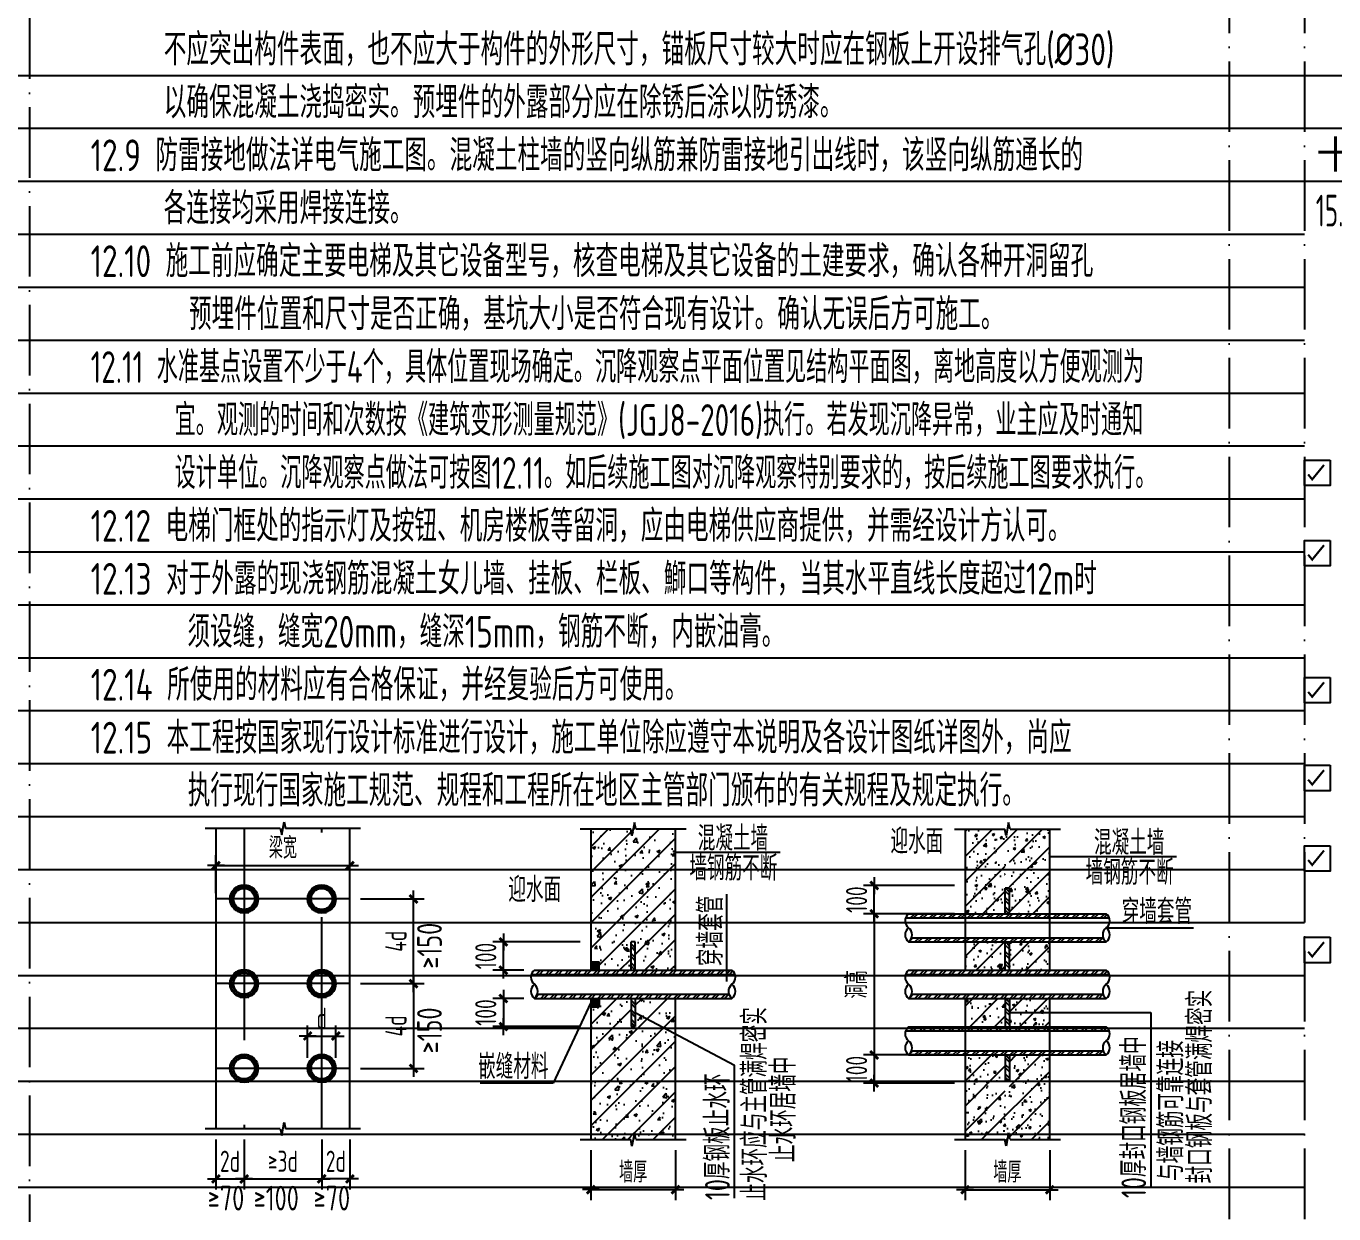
# Model space of a CAD drawing. Extents: x -1307975 to -76406, y -96289 to 379359.
# Drawn here: x -1133620 to -1115089, y 332081 to 348906 of the extents above; entities that cross this region are included whole.
import ezdxf

# ---------------------------------------------------------------- set-up
doc = ezdxf.new("R2010")
doc.units = 0
doc.header["$LTSCALE"] = 1000
for name, pattern in [('D1', [14, 10, -2, 0, -2]), ('D3轴线点划线', [18.5, 12, -3, 0.5, -3]), ('H3普通虚线', [4.2, 3, -1.2])]:
    doc.linetypes.add(name, pattern=pattern)
doc.layers.get('0').update_dxf_attribs({"linetype": 'CONTINUOUS'})
doc.layers.get('DEFPOINTS').update_dxf_attribs({"linetype": 'CONTINUOUS'})
for name, color, linetype in [('CAPTION', 2, 'CONTINUOUS'), ('S-DETL-AXIS', 8, 'D3轴线点划线'), ('S-DETL-DIM', 151, 'CONTINUOUS'), ('S-DETL-HATCH', 253, 'CONTINUOUS'), ('S-DETL-LINE1', 2, 'CONTINUOUS'), ('S-DETL-TEXT', 7, 'CONTINUOUS'), ('SM', 7, 'CONTINUOUS'), ('STEEL', 7, 'CONTINUOUS')]:
    doc.layers.add(name, color=color, linetype=linetype)
doc.layers.add('S-1-TEXT', color=7, linetype='CONTINUOUS', lineweight=18)
doc.styles.add('TS', font='tssdeng.shx', dxfattribs={"width": 0.7, "bigfont": 'tssdchn.shx'})
doc.styles.add('TSSD_REIN', font='tssdeng.shx', dxfattribs={"width": 0.7, "height": 300, "bigfont": 'tssdchn.shx'})
doc.styles.add('黑体', font='simhei.ttf')
doc.dimstyles.new('DIM25', dxfattribs={"dimtxt": 300, "dimasz": 0.8, "dimexe": 150, "dimexo": 150, "dimgap": 100, "dimtad": 1, "dimdec": 0, "dimlfac": 0.25, "dimrnd": 1, "dimzin": 0, "dimdsep": 46, "dimtxsty": 'TS', "dimblk": '_DIMX', "dimcen": 0, "dimclrd": 256, "dimclre": 256, "dimclrt": 43, "dimadec": 1, "dimazin": 0, "dimtfac": 1, "dimtdec": 0, "dimtix": 1, "dimtmove": 2, "dimatfit": 3, "dimldrblk": 'ARCHTICK', "dimfxl": 1, "dimtolj": 1, "dimtzin": 1, "dimarcsym": 0})
pattern_1 = [(45, (-2734239.94, 321037.29), (-67.351921, 67.351921), []), (45, (-2734195.04, 321037.29), (-67.351921, 67.351921), [])]
pattern_2 = [(50, (-1354800.66, 706525.4), (358.6301, -31.37607), [37.5, -412.5]), (355, (-1354800.66, 706525.4), (-69.37567, 376.09607), [30, -330]), (100.4514, (-1354770.78, 706522.78), (289.2547, 344.71977), [31.8701, -350.57106]), (46.1842, (-1354800.66, 706625.4), (533.62052, -82.7595), [56.25, -618.75]), (96.6356, (-1354756.2, 706618.5), (467.33135, 487.05894), [47.80514, -525.8565]), (351.1842, (-1354800.66, 706625.4), (467.331, 487.0593), [45, -495]), (21, (-1354750.66, 706600.4), (298.45353, -201.30945), [37.5, -412.5]), (326, (-1354750.66, 706600.4), (121.65767, 362.57502), [30, -330]), (71.4514, (-1354725.8, 706583.62), (420.11131, 161.26525), [31.8701, -350.57106]), (37.5, (-1354800.66, 706525.4), (6.079928, 166.446927), [0, -326, 0, -335, 0, -331.25]), (7.5, (-1354800.66, 706525.4), (131.53477, 197.205856), [0, -191, 0, -318.5, 0, -126.25]), (327.5, (-1354912.16, 706525.4), (266.91122, -11.277436), [0, -125, 0, -390, 0, -517.5]), (317.5, (-1354962.16, 706525.4), (291.59308, 50.05249), [0, -162.5, 0, -259, 0, -367.5]), (45, (-1354800.66, 706525.4), (-176.7767, 176.7767), [])]
pattern_3 = [(45, (-2728936.28, 321036.72), (-67.351921, 67.351921), []), (45, (-2728891.38, 321036.72), (-67.351921, 67.351921), [])]
pattern_4 = [(45, (-2728936.28, 321836.72), (-67.351921, 67.351921), []), (45, (-2728891.38, 321836.72), (-67.351921, 67.351921), [])]
pattern_5 = [(45, (-2728936.28, 320236.72), (-67.351921, 67.351921), []), (45, (-2728891.38, 320236.72), (-67.351921, 67.351921), [])]

# ---------------------------------------------------------------- blocks, each defined once
blk = doc.blocks.new('_DIMX')
blk.add_line((-150, 0), (150, 0))
at = {"const_width": 50}
blk.add_lwpolyline([(-70, -70), (70, 70)], dxfattribs=at)
blk = doc.blocks.new('*D1182')
at = {"layer": 'DEFPOINTS', "color": 0, "transparency": 16777216}
for p in [(-1129031, 335342), (-1129031, 334142), (-1128130, 334142)]:
    blk.add_point(p, dxfattribs=at)
at = {"layer": 'S-DETL-DIM', "lineweight": -2, "transparency": 16777216}
for p, q in [((-1128881, 335342), (-1127980, 335342)), ((-1128130, 335341), (-1128130, 334143)), ((-1128881, 334142), (-1127980, 334142))]:
    blk.add_line(p, q, dxfattribs=at)
at = {"layer": 'S-DETL-DIM', "lineweight": -2, "transparency": 16777216, "xscale": 0.8, "yscale": 0.8, "zscale": 0.8}
for p, rotation in [((-1128130, 335342), 90), ((-1128130, 334142), 270)]:
    blk.add_blockref('_DIMX', p, dxfattribs=dict(at, rotation=rotation))
at = {"layer": 'S-DETL-DIM', "color": 43, "transparency": 16777216, "insert": (-1128380, 334742), "char_height": 300, "attachment_point": 5, "rotation": 90, "style": 'TS'}
blk.add_mtext('\\A1;4d', dxfattribs=at)
blk = doc.blocks.new('_ArchTick')
at = {"color": 0, "linetype": 'ByBlock', "const_width": 0.15}
blk.add_lwpolyline([(-0.5, -0.5), (0.5, 0.5)], dxfattribs=at)
blk = doc.blocks.new('*D1183')
at = {"layer": 'DEFPOINTS', "color": 0, "transparency": 16777216}
for p in [(-1129031, 336542), (-1128130, 336542), (-1129031, 335342)]:
    blk.add_point(p, dxfattribs=at)
at = {"layer": 'S-DETL-DIM', "lineweight": -2, "transparency": 16777216}
for p, q in [((-1128881, 336542), (-1127980, 336542)), ((-1128130, 335343), (-1128130, 336541)), ((-1128881, 335342), (-1127980, 335342))]:
    blk.add_line(p, q, dxfattribs=at)
at = {"layer": 'S-DETL-DIM', "lineweight": -2, "transparency": 16777216, "xscale": 0.8, "yscale": 0.8, "zscale": 0.8}
for p, rotation in [((-1128130, 336542), 90), ((-1128130, 335342), 270)]:
    blk.add_blockref('_DIMX', p, dxfattribs=dict(at, rotation=rotation))
at = {"layer": 'S-DETL-DIM', "color": 43, "transparency": 16777216, "insert": (-1128380, 335942), "char_height": 300, "attachment_point": 5, "rotation": 90, "style": 'TS'}
blk.add_mtext('\\A1;4d', dxfattribs=at)
blk = doc.blocks.new('*D1184')
at = {"layer": 'DEFPOINTS', "color": 0, "transparency": 16777216}
for p in [(-1130931, 333286), (-1130531, 333286), (-1130531, 332576)]:
    blk.add_point(p, dxfattribs=at)
at = {"layer": 'S-DETL-DIM', "lineweight": -2, "transparency": 16777216}
for p, q in [((-1130931, 333136), (-1130931, 332426)), ((-1130531, 333136), (-1130531, 332426)), ((-1130932, 332576), (-1130933, 332576)), ((-1130931, 332576), (-1130531, 332576)), ((-1130531, 332576), (-1130530, 332576))]:
    blk.add_line(p, q, dxfattribs=at)
at = {"layer": 'S-DETL-DIM', "lineweight": -2, "transparency": 16777216, "xscale": 0.8, "yscale": 0.8, "zscale": 0.8}
blk.add_blockref('_DIMX', (-1130931, 332576), dxfattribs=at)
at = {"layer": 'S-DETL-DIM', "lineweight": -2, "transparency": 16777216, "xscale": 0.8, "yscale": 0.8, "zscale": 0.8, "rotation": 180}
blk.add_blockref('_DIMX', (-1130531, 332576), dxfattribs=at)
at = {"layer": 'S-DETL-DIM', "color": 43, "transparency": 16777216, "insert": (-1130731, 332826), "char_height": 300, "attachment_point": 5, "style": 'TS'}
blk.add_mtext('\\A1;2d', dxfattribs=at)
blk = doc.blocks.new('*D1185')
at = {"layer": 'DEFPOINTS', "color": 0, "transparency": 16777216}
for p in [(-1130531, 333286), (-1129431, 333286), (-1129431, 332576)]:
    blk.add_point(p, dxfattribs=at)
at = {"layer": 'S-DETL-DIM', "lineweight": -2, "transparency": 16777216}
for p, q in [((-1130531, 333136), (-1130531, 332426)), ((-1129431, 333136), (-1129431, 332426)), ((-1130531, 332576), (-1129432, 332576))]:
    blk.add_line(p, q, dxfattribs=at)
at = {"layer": 'S-DETL-DIM', "lineweight": -2, "transparency": 16777216, "xscale": 0.8, "yscale": 0.8, "zscale": 0.8, "rotation": 180}
blk.add_blockref('_DIMX', (-1130531, 332576), dxfattribs=at)
at = {"layer": 'S-DETL-DIM', "lineweight": -2, "transparency": 16777216, "xscale": 0.8, "yscale": 0.8, "zscale": 0.8}
blk.add_blockref('_DIMX', (-1129431, 332576), dxfattribs=at)
at = {"layer": 'S-DETL-DIM', "color": 43, "transparency": 16777216, "insert": (-1129981, 332826), "char_height": 300, "attachment_point": 5, "style": 'TS'}
blk.add_mtext('\\A1;≥3d', dxfattribs=at)
blk = doc.blocks.new('*D1186')
at = {"layer": 'DEFPOINTS', "color": 0, "transparency": 16777216}
for p in [(-1129431, 333286), (-1129031, 333286), (-1129431, 332576)]:
    blk.add_point(p, dxfattribs=at)
at = {"layer": 'S-DETL-DIM', "lineweight": -2, "transparency": 16777216}
for p, q in [((-1129431, 333136), (-1129431, 332426)), ((-1129031, 333136), (-1129031, 332426)), ((-1129432, 332576), (-1129433, 332576)), ((-1129031, 332576), (-1129431, 332576)), ((-1129031, 332576), (-1129030, 332576))]:
    blk.add_line(p, q, dxfattribs=at)
at = {"layer": 'S-DETL-DIM', "lineweight": -2, "transparency": 16777216, "xscale": 0.8, "yscale": 0.8, "zscale": 0.8}
blk.add_blockref('_DIMX', (-1129431, 332576), dxfattribs=at)
at = {"layer": 'S-DETL-DIM', "lineweight": -2, "transparency": 16777216, "xscale": 0.8, "yscale": 0.8, "zscale": 0.8, "rotation": 180}
blk.add_blockref('_DIMX', (-1129031, 332576), dxfattribs=at)
at = {"layer": 'S-DETL-DIM', "color": 43, "transparency": 16777216, "insert": (-1129231, 332826), "char_height": 300, "attachment_point": 5, "style": 'TS'}
blk.add_mtext('\\A1;2d', dxfattribs=at)
blk = doc.blocks.new('*D1187')
at = {"layer": 'DEFPOINTS', "color": 0, "transparency": 16777216}
for p in [(-1129031, 337014), (-1130931, 336473), (-1129031, 336473)]:
    blk.add_point(p, dxfattribs=at)
at = {"layer": 'S-DETL-DIM', "lineweight": -2, "transparency": 16777216}
for p, q in [((-1130931, 336623), (-1130931, 337164)), ((-1129031, 336623), (-1129031, 337164)), ((-1130931, 337014), (-1129032, 337014))]:
    blk.add_line(p, q, dxfattribs=at)
at = {"layer": 'S-DETL-DIM', "lineweight": -2, "transparency": 16777216, "xscale": 0.8, "yscale": 0.8, "zscale": 0.8, "rotation": 180}
blk.add_blockref('_DIMX', (-1130931, 337014), dxfattribs=at)
at = {"layer": 'S-DETL-DIM', "lineweight": -2, "transparency": 16777216, "xscale": 0.8, "yscale": 0.8, "zscale": 0.8}
blk.add_blockref('_DIMX', (-1129031, 337014), dxfattribs=at)
at = {"layer": 'S-DETL-DIM', "color": 43, "transparency": 16777216, "insert": (-1129981, 337264), "char_height": 300, "attachment_point": 5, "style": 'TS'}
blk.add_mtext('\\A1;梁宽', dxfattribs=at)
blk = doc.blocks.new('*D1188')
at = {"layer": 'DEFPOINTS', "color": 0, "transparency": 16777216}
for p in [(-1129231, 334600), (-1129631, 334142), (-1129231, 334142)]:
    blk.add_point(p, dxfattribs=at)
at = {"layer": 'S-DETL-DIM', "lineweight": -2, "transparency": 16777216}
for p, q in [((-1129631, 334292), (-1129631, 334750)), ((-1129231, 334292), (-1129231, 334750)), ((-1129631, 334600), (-1129232, 334600))]:
    blk.add_line(p, q, dxfattribs=at)
at = {"layer": 'S-DETL-DIM', "lineweight": -2, "transparency": 16777216, "xscale": 0.8, "yscale": 0.8, "zscale": 0.8, "rotation": 180}
blk.add_blockref('_DIMX', (-1129631, 334600), dxfattribs=at)
at = {"layer": 'S-DETL-DIM', "lineweight": -2, "transparency": 16777216, "xscale": 0.8, "yscale": 0.8, "zscale": 0.8}
blk.add_blockref('_DIMX', (-1129231, 334600), dxfattribs=at)
at = {"layer": 'S-DETL-DIM', "color": 43, "transparency": 16777216, "insert": (-1129431, 334850), "char_height": 300, "attachment_point": 5, "style": 'TS'}
blk.add_mtext('\\A1;d', dxfattribs=at)
blk = doc.blocks.new('*D1189')
at = {"layer": 'DEFPOINTS', "color": 0, "transparency": 16777216}
for p in [(-1125618, 333133), (-1124418, 333133), (-1124418, 332424)]:
    blk.add_point(p, dxfattribs=at)
at = {"layer": 'S-DETL-DIM', "lineweight": -2, "transparency": 16777216}
for p, q in [((-1125618, 332983), (-1125618, 332274)), ((-1124418, 332983), (-1124418, 332274)), ((-1125618, 332424), (-1124419, 332424))]:
    blk.add_line(p, q, dxfattribs=at)
at = {"layer": 'S-DETL-DIM', "lineweight": -2, "transparency": 16777216, "xscale": 0.8, "yscale": 0.8, "zscale": 0.8, "rotation": 180}
blk.add_blockref('_DIMX', (-1125618, 332424), dxfattribs=at)
at = {"layer": 'S-DETL-DIM', "lineweight": -2, "transparency": 16777216, "xscale": 0.8, "yscale": 0.8, "zscale": 0.8}
blk.add_blockref('_DIMX', (-1124418, 332424), dxfattribs=at)
at = {"layer": 'S-DETL-DIM', "color": 43, "transparency": 16777216, "insert": (-1125018, 332674), "char_height": 300, "attachment_point": 5, "style": 'TS'}
blk.add_mtext('\\A1;墙厚', dxfattribs=at)
blk = doc.blocks.new('*D1190')
at = {"layer": 'DEFPOINTS', "color": 0, "transparency": 16777216}
for p in [(-1126418, 335133), (-1126857, 334733), (-1125618, 334733)]:
    blk.add_point(p, dxfattribs=at)
at = {"layer": 'S-DETL-DIM', "lineweight": -2, "transparency": 16777216}
for p, q in [((-1126568, 335133), (-1127007, 335133)), ((-1126857, 335134), (-1126857, 335135)), ((-1126857, 335133), (-1126857, 334733)), ((-1125768, 334733), (-1127007, 334733)), ((-1126857, 334732), (-1126857, 334731))]:
    blk.add_line(p, q, dxfattribs=at)
at = {"layer": 'S-DETL-DIM', "lineweight": -2, "transparency": 16777216, "xscale": 0.8, "yscale": 0.8, "zscale": 0.8}
for p, rotation in [((-1126857, 335133), 270), ((-1126857, 334733), 90)]:
    blk.add_blockref('_DIMX', p, dxfattribs=dict(at, rotation=rotation))
at = {"layer": 'S-DETL-DIM', "color": 43, "transparency": 16777216, "insert": (-1127107, 334933), "char_height": 300, "attachment_point": 5, "rotation": 90, "style": 'TS'}
blk.add_mtext('\\A1;100', dxfattribs=at)
blk = doc.blocks.new('*D1191')
at = {"layer": 'DEFPOINTS', "color": 0, "transparency": 16777216}
for p in [(-1126857, 335933), (-1125618, 335933), (-1126418, 335533)]:
    blk.add_point(p, dxfattribs=at)
at = {"layer": 'S-DETL-DIM', "lineweight": -2, "transparency": 16777216}
for p, q in [((-1125768, 335933), (-1127007, 335933)), ((-1126857, 335934), (-1126857, 335935)), ((-1126857, 335533), (-1126857, 335933)), ((-1126568, 335533), (-1127007, 335533)), ((-1126857, 335532), (-1126857, 335531))]:
    blk.add_line(p, q, dxfattribs=at)
at = {"layer": 'S-DETL-DIM', "lineweight": -2, "transparency": 16777216, "xscale": 0.8, "yscale": 0.8, "zscale": 0.8}
for p, rotation in [((-1126857, 335933), 270), ((-1126857, 335533), 90)]:
    blk.add_blockref('_DIMX', p, dxfattribs=dict(at, rotation=rotation))
at = {"layer": 'S-DETL-DIM', "color": 43, "transparency": 16777216, "insert": (-1127107, 335733), "char_height": 300, "attachment_point": 5, "rotation": 90, "style": 'TS'}
blk.add_mtext('\\A1;100', dxfattribs=at)
blk = doc.blocks.new('*D1192')
at = {"layer": 'DEFPOINTS', "color": 0, "transparency": 16777216}
for p in [(-1120315, 333132), (-1119115, 333132), (-1119115, 332423)]:
    blk.add_point(p, dxfattribs=at)
at = {"layer": 'S-DETL-DIM', "lineweight": -2, "transparency": 16777216}
for p, q in [((-1120315, 332982), (-1120315, 332273)), ((-1119115, 332982), (-1119115, 332273)), ((-1120314, 332423), (-1119116, 332423))]:
    blk.add_line(p, q, dxfattribs=at)
at = {"layer": 'S-DETL-DIM', "lineweight": -2, "transparency": 16777216, "xscale": 0.8, "yscale": 0.8, "zscale": 0.8, "rotation": 180}
blk.add_blockref('_DIMX', (-1120315, 332423), dxfattribs=at)
at = {"layer": 'S-DETL-DIM', "lineweight": -2, "transparency": 16777216, "xscale": 0.8, "yscale": 0.8, "zscale": 0.8}
blk.add_blockref('_DIMX', (-1119115, 332423), dxfattribs=at)
at = {"layer": 'S-DETL-DIM', "color": 43, "transparency": 16777216, "insert": (-1119715, 332673), "char_height": 300, "attachment_point": 5, "style": 'TS'}
blk.add_mtext('\\A1;墙厚', dxfattribs=at)
blk = doc.blocks.new('*D1193')
at = {"layer": 'DEFPOINTS', "color": 0, "transparency": 16777216}
for p in [(-1120315, 336332), (-1121602, 334332), (-1120315, 334332)]:
    blk.add_point(p, dxfattribs=at)
at = {"layer": 'S-DETL-DIM', "lineweight": -2, "transparency": 16777216}
for p, q in [((-1120465, 336332), (-1121752, 336332)), ((-1121602, 336332), (-1121602, 334333)), ((-1120465, 334332), (-1121752, 334332))]:
    blk.add_line(p, q, dxfattribs=at)
at = {"layer": 'S-DETL-DIM', "lineweight": -2, "transparency": 16777216, "xscale": 0.8, "yscale": 0.8, "zscale": 0.8}
for p, rotation in [((-1121602, 336332), 90), ((-1121602, 334332), 270)]:
    blk.add_blockref('_DIMX', p, dxfattribs=dict(at, rotation=rotation))
at = {"layer": 'S-DETL-DIM', "color": 43, "transparency": 16777216, "insert": (-1121852, 335332), "char_height": 300, "attachment_point": 5, "rotation": 90, "style": 'TS'}
blk.add_mtext('\\A1;洞高', dxfattribs=at)
blk = doc.blocks.new('*D1194')
at = {"layer": 'DEFPOINTS', "color": 0, "transparency": 16777216}
for p in [(-1120315, 334332), (-1121602, 333932), (-1120315, 333932)]:
    blk.add_point(p, dxfattribs=at)
at = {"layer": 'S-DETL-DIM', "lineweight": -2, "transparency": 16777216}
for p, q in [((-1120465, 334332), (-1121752, 334332)), ((-1121602, 334333), (-1121602, 334334)), ((-1121602, 334332), (-1121602, 333932)), ((-1120465, 333932), (-1121752, 333932)), ((-1121602, 333931), (-1121602, 333930))]:
    blk.add_line(p, q, dxfattribs=at)
at = {"layer": 'S-DETL-DIM', "lineweight": -2, "transparency": 16777216, "xscale": 0.8, "yscale": 0.8, "zscale": 0.8}
for p, rotation in [((-1121602, 334332), 270), ((-1121602, 333932), 90)]:
    blk.add_blockref('_DIMX', p, dxfattribs=dict(at, rotation=rotation))
at = {"layer": 'S-DETL-DIM', "color": 43, "transparency": 16777216, "insert": (-1121852, 334132), "char_height": 300, "attachment_point": 5, "rotation": 90, "style": 'TS'}
blk.add_mtext('\\A1;100', dxfattribs=at)
blk = doc.blocks.new('*D1195')
at = {"layer": 'DEFPOINTS', "color": 0, "transparency": 16777216}
for p in [(-1121602, 336732), (-1120315, 336732), (-1120315, 336332)]:
    blk.add_point(p, dxfattribs=at)
at = {"layer": 'S-DETL-DIM', "lineweight": -2, "transparency": 16777216}
for p, q in [((-1120465, 336732), (-1121752, 336732)), ((-1121602, 336733), (-1121602, 336734)), ((-1121602, 336332), (-1121602, 336732)), ((-1120465, 336332), (-1121752, 336332)), ((-1121602, 336332), (-1121602, 336331))]:
    blk.add_line(p, q, dxfattribs=at)
at = {"layer": 'S-DETL-DIM', "lineweight": -2, "transparency": 16777216, "xscale": 0.8, "yscale": 0.8, "zscale": 0.8}
for p, rotation in [((-1121602, 336732), 270), ((-1121602, 336332), 90)]:
    blk.add_blockref('_DIMX', p, dxfattribs=dict(at, rotation=rotation))
at = {"layer": 'S-DETL-DIM', "color": 43, "transparency": 16777216, "insert": (-1121852, 336532), "char_height": 300, "attachment_point": 5, "rotation": 90, "style": 'TS'}
blk.add_mtext('\\A1;100', dxfattribs=at)

msp = doc.modelspace()

# ---------------------------------------------------------------- hatches: boundary and pattern name
at = {"layer": 'S-DETL-HATCH'}
h = msp.add_hatch(dxfattribs=at)
h.set_pattern_fill('ANSI31', color=256, scale=80, style=0)
h.set_pattern_definition([(45, (-2734239.94, 321037.29), (-179.605122, 179.605122), [])])
h.paths.add_polyline_path([(-1125618.37, 335652.96), (-1125498.37, 335652.96), (-1125498.37, 335532.96), (-1125048.37, 335532.96), (-1125048.37, 335932.96), (-1124988.37, 335932.96), (-1124988.37, 335532.96), (-1124418.37, 335532.96), (-1124418.37, 337532.96), (-1124980.96, 337532.96), (-1125001.45, 337627.27), (-1125035.29, 337438.64), (-1125052.96, 337532.96), (-1125618.37, 337532.96)])
h.paths.add_polyline_path([(-1124418.37, 334541.33), (-1124418.37, 335132.96), (-1124988.37, 335132.96), (-1124988.37, 334932.96)], flags=16)
h.paths.add_polyline_path([(-1125048.37, 334732.96), (-1125048.37, 335132.96), (-1125498.37, 335132.96), (-1125498.37, 335012.96), (-1125618.37, 335012.96), (-1125618.37, 333132.96), (-1125052.96, 333132.96), (-1125035.29, 333038.64), (-1125001.45, 333227.27), (-1124980.96, 333132.96), (-1124418.37, 333132.96), (-1124418.37, 334541.33), (-1124988.37, 334932.96), (-1124988.37, 334732.96)])
h = msp.add_hatch(dxfattribs=at)
h.set_pattern_fill('AR-CONC', color=256, scale=2.5, style=0)
h.set_pattern_definition([(50, (-2734239.94, 321037.3), (455.46167, -39.84771), [47.625, -523.875]), (355, (-2734239.94, 321037.3), (-88.10706, 477.64161), [38.1, -419.1]), (100.451, (-2734202, 321033.97), (367.35625, 437.79172), [40.475, -445.225]), (46.1842, (-2734239.94, 321164.3), (677.6976, -105.10582), [71.4375, -785.8125]), (96.6356, (-2734183.46, 321155.5), (593.51059, 618.5639), [60.7125, -667.8375]), (351.184, (-2734239.94, 321164.3), (593.5115, 618.5628), [57.15, -628.65]), (21, (-2734176.44, 321132.54), (379.0372, -255.6638), [47.625, -523.875]), (326, (-2734176.44, 321132.54), (154.50507, 460.46992), [38.1, -419.1]), (71.4514, (-2734144.85, 321111.23), (533.54123, 204.80714), [40.475, -445.225]), (37.5, (-2734239.94, 321037.29), (7.721508, 211.387597), [0, -414.02, 0, -425.45, 0, -420.6875]), (7.5, (-2734239.94, 321037.29), (167.049156, 250.451437), [0, -242.57, 0, -404.495, 0, -160.3375]), (327.5, (-2734381.54, 321037.29), (338.976488, -14.32186), [0, -158.75, 0, -495.3, 0, -657.225]), (317.5, (-2734445.04, 321037.3), (370.322953, 63.56623), [0, -206.375, 0, -328.93, 0, -466.725])])
h.paths.add_polyline_path([(-1124418.37, 337532.96), (-1124980.96, 337532.96), (-1125001.45, 337627.27), (-1125035.29, 337438.64), (-1125052.96, 337532.96), (-1125618.37, 337532.96), (-1125618.37, 335652.96), (-1125498.37, 335652.96), (-1125498.37, 335532.96), (-1125048.37, 335532.96), (-1125048.37, 335932.96), (-1124988.37, 335932.96), (-1124988.37, 335532.96), (-1124418.37, 335532.96)])
h.paths.add_polyline_path([(-1124988.37, 335132.96), (-1124988.37, 334932.96), (-1124418.37, 334541.33), (-1124418.37, 335132.96)], flags=17)
h.paths.add_polyline_path([(-1125048.37, 334732.96), (-1125048.37, 335132.96), (-1125498.37, 335132.96), (-1125498.37, 335012.96), (-1125618.37, 335012.96), (-1125618.37, 333132.96), (-1125052.96, 333132.96), (-1125035.29, 333038.64), (-1125001.45, 333227.27), (-1124980.96, 333132.96), (-1124418.37, 333132.96), (-1124418.37, 334541.33), (-1124988.37, 334932.96), (-1124988.37, 334732.96)])
h = msp.add_hatch(dxfattribs=at)
h.set_pattern_fill('ARMORED', color=256, scale=50, style=0)
h.set_pattern_definition(pattern_2)
h.paths.add_polyline_path([(-1119114.71, 337532.4), (-1119677.31, 337532.4), (-1119697.8, 337626.71), (-1119731.63, 337438.08), (-1119749.3, 337532.4), (-1120314.71, 337532.4), (-1120314.71, 336332.4), (-1119744.71, 336332.4), (-1119744.71, 337132.4), (-1119684.71, 337132.4), (-1119684.71, 336332.4), (-1119114.71, 336332.4)])
h = msp.add_hatch(dxfattribs=at)
h.set_pattern_fill('ARMORED', color=256, scale=50, style=0)
h.set_pattern_definition(pattern_2)
h.paths.add_polyline_path([(-1119744.71, 335932.4), (-1120314.71, 335932.4), (-1120314.71, 335532.4), (-1119744.71, 335532.4)])
h = msp.add_hatch(dxfattribs=at)
h.set_pattern_fill('ARMORED', color=256, scale=50, style=0)
h.set_pattern_definition(pattern_2)
h.paths.add_polyline_path([(-1119114.71, 335932.4), (-1119684.71, 335932.4), (-1119684.71, 335532.4), (-1119114.71, 335532.4)])
h = msp.add_hatch(dxfattribs=at)
h.set_pattern_fill('ARMORED', color=256, scale=50, style=0)
h.set_pattern_definition(pattern_2)
h.paths.add_polyline_path([(-1119744.71, 335132.4), (-1120314.71, 335132.4), (-1120314.71, 334732.4), (-1119744.71, 334732.4)])
h = msp.add_hatch(dxfattribs=at)
h.set_pattern_fill('ARMORED', color=256, scale=50, style=0)
h.set_pattern_definition(pattern_2)
h.paths.add_polyline_path([(-1119114.71, 335132.4), (-1119684.71, 335132.4), (-1119684.71, 334932.4), (-1119114.71, 334932.4)])
h = msp.add_hatch(dxfattribs=at)
h.set_pattern_fill('ARMORED', color=256, scale=50, style=0)
h.set_pattern_definition(pattern_2)
h.paths.add_polyline_path([(-1119114.71, 334932.4), (-1119684.71, 334932.4), (-1119684.71, 334732.4), (-1119114.71, 334732.4)])
h = msp.add_hatch(dxfattribs=at)
h.set_pattern_fill('ARMORED', color=256, scale=50, style=0)
h.set_pattern_definition(pattern_2)
h.paths.add_polyline_path([(-1119744.71, 334332.4), (-1120314.71, 334332.4), (-1120314.71, 333132.4), (-1119749.3, 333132.4), (-1119731.63, 333038.08), (-1119697.8, 333226.71), (-1119677.31, 333132.4), (-1119114.71, 333132.4), (-1119114.71, 334332.4), (-1119684.71, 334332.4), (-1119684.71, 333532.4), (-1119744.71, 333532.4)])
at = {"layer": 'S-DETL-LINE1'}
h = msp.add_hatch(dxfattribs=at)
h.set_pattern_fill('DOTS', color=256, scale=10, style=0)
h.set_pattern_definition([(0, (-2734726.646, 319603.661), (7.9375, 15.875), [0, -15.875])])
h.paths.add_polyline_path([(-1130731.34, 336542.2, 1), (-1130331.34, 336542.2, 1)])
h.paths.add_polyline_path([(-1130381.34, 336542.2, 1), (-1130681.34, 336542.2, 1)], flags=16)
h = msp.add_hatch(dxfattribs=at)
h.set_pattern_fill('DOTS', color=256, scale=10, style=0)
h.set_pattern_definition([(0, (-2733626.646, 319603.661), (7.9375, 15.875), [0, -15.875])])
h.paths.add_polyline_path([(-1129231.34, 336542.2, 1), (-1129631.34, 336542.2, 1)])
h.paths.add_polyline_path([(-1129281.34, 336542.2, 1), (-1129581.34, 336542.2, 1)], flags=16)
h = msp.add_hatch(dxfattribs=at)
h.set_pattern_fill('ANSI32', color=256, scale=10, style=0)
h.set_pattern_definition([(135, (489506.86, 321801.33), (67.351921, 67.351921), []), (135, (489461.955, 321801.33), (67.351921, 67.351921), [])])
h.paths.add_polyline_path([(-1119744.71, 336697), (-1119684.71, 336697), (-1119684.71, 336297), (-1119744.71, 336297)])
h = msp.add_hatch(dxfattribs=at)
h.set_pattern_fill('ANSI32', color=256, scale=10, style=0)
h.set_pattern_definition(pattern_4)
h.paths.add_polyline_path([(-1121114.71, 336332.4, 0.15153562), (-1121158.14, 336272.4), (-1118271.29, 336272.4, 0.15153562), (-1118314.71, 336332.4)])
h = msp.add_hatch(dxfattribs=at)
h.set_pattern_fill('ANSI32', color=256, scale=10, style=0)
h.set_pattern_definition(pattern_4)
h.paths.add_polyline_path([(-1118314.71, 335932.4, -0.15153562), (-1118358.14, 335992.4), (-1121071.29, 335992.4, -0.15153562), (-1121114.71, 335932.4)])
h = msp.add_hatch(dxfattribs=at)
h.set_pattern_fill('ANSI32', color=256, scale=10, style=0)
h.set_pattern_definition([(315, (-2734239.94, 350428.63), (-67.351921, -67.351921), []), (315, (-2734195.04, 350428.63), (-67.351921, -67.351921), [])])
h.paths.add_polyline_path([(-1124988.37, 335532.96), (-1125048.37, 335532.96), (-1125048.37, 335932.96), (-1124988.37, 335932.96)])
h = msp.add_hatch(dxfattribs=at)
h.set_pattern_fill('ANSI32', color=256, scale=10, style=0)
h.set_pattern_definition([(135, (489506.86, 321036.72), (67.351921, 67.351921), []), (135, (489461.955, 321036.72), (67.351921, 67.351921), [])])
h.paths.add_polyline_path([(-1119744.71, 335932.4), (-1119684.71, 335932.4), (-1119684.71, 335532.4), (-1119744.71, 335532.4)])
for points in [[(-1125498.37, 335652.96), (-1125618.37, 335652.96), (-1125618.37, 335532.96), (-1125498.37, 335532.96)], [(-1125498.37, 335132.96), (-1125618.37, 335132.96), (-1125618.37, 335012.96), (-1125498.37, 335012.96)]]:
    msp.add_hatch(color=256, dxfattribs=at).paths.add_polyline_path(points)
h = msp.add_hatch(dxfattribs=at)
h.set_pattern_fill('DOTS', color=256, scale=10, style=0)
h.set_pattern_definition([(0, (-2734726.646, 318403.661), (7.9375, 15.875), [0, -15.875])])
h.paths.add_polyline_path([(-1130331.34, 335342.2, 1), (-1130731.34, 335342.2, 1)])
h.paths.add_polyline_path([(-1130381.34, 335342.2, 1), (-1130681.34, 335342.2, 1)], flags=16)
h = msp.add_hatch(dxfattribs=at)
h.set_pattern_fill('DOTS', color=256, scale=10, style=0)
h.set_pattern_definition([(0, (-2733626.646, 318403.661), (7.9375, 15.875), [0, -15.875])])
h.paths.add_polyline_path([(-1129231.34, 335342.2, 1), (-1129631.34, 335342.2, 1)])
h.paths.add_polyline_path([(-1129281.34, 335342.2, 1), (-1129581.34, 335342.2, 1)], flags=16)
h = msp.add_hatch(dxfattribs=at)
h.set_pattern_fill('ANSI32', color=256, scale=10, style=0)
h.set_pattern_definition(pattern_1)
h.paths.add_polyline_path([(-1126418.37, 335532.96, 0.15153562), (-1126461.8, 335472.96), (-1123574.94, 335472.96, 0.15153562), (-1123618.37, 335532.96)])
h = msp.add_hatch(dxfattribs=at)
h.set_pattern_fill('ANSI32', color=256, scale=10, style=0)
h.set_pattern_definition(pattern_3)
h.paths.add_polyline_path([(-1121114.71, 335532.4, 0.15153562), (-1121158.14, 335472.4), (-1118271.29, 335472.4, 0.15153562), (-1118314.71, 335532.4)])
h = msp.add_hatch(dxfattribs=at)
h.set_pattern_fill('ANSI32', color=256, scale=10, style=0)
h.set_pattern_definition(pattern_1)
h.paths.add_polyline_path([(-1123618.37, 335132.96, -0.15153562), (-1123661.8, 335192.96), (-1126374.94, 335192.96, -0.15153562), (-1126418.37, 335132.96)])
h = msp.add_hatch(dxfattribs=at)
h.set_pattern_fill('ANSI32', color=256, scale=10, style=0)
h.set_pattern_definition([(315, (-2734239.94, 349628.63), (-67.351921, -67.351921), []), (315, (-2734195.04, 349628.63), (-67.351921, -67.351921), [])])
h.paths.add_polyline_path([(-1124988.37, 334732.96), (-1125048.37, 334732.96), (-1125048.37, 335132.96), (-1124988.37, 335132.96)])
h = msp.add_hatch(dxfattribs=at)
h.set_pattern_fill('ANSI32', color=256, scale=10, style=0)
h.set_pattern_definition(pattern_3)
h.paths.add_polyline_path([(-1118314.71, 335132.4, -0.15153562), (-1118358.14, 335192.4), (-1121071.29, 335192.4, -0.15153562), (-1121114.71, 335132.4)])
h = msp.add_hatch(dxfattribs=at)
h.set_pattern_fill('ANSI32', color=256, scale=10, style=0)
h.set_pattern_definition([(135, (489506.86, 320236.72), (67.351921, 67.351921), []), (135, (489461.955, 320236.72), (67.351921, 67.351921), [])])
h.paths.add_polyline_path([(-1119744.71, 335132.4), (-1119684.71, 335132.4), (-1119684.71, 334732.4), (-1119744.71, 334732.4)])
h = msp.add_hatch(dxfattribs=at)
h.set_pattern_fill('ANSI32', color=256, scale=10, style=0)
h.set_pattern_definition(pattern_5)
h.paths.add_polyline_path([(-1121114.71, 334732.4, 0.15153562), (-1121158.14, 334672.4), (-1118271.29, 334672.4, 0.15153562), (-1118314.71, 334732.4)])
h = msp.add_hatch(dxfattribs=at)
h.set_pattern_fill('DOTS', color=256, scale=10, style=0)
h.set_pattern_definition([(0, (-2734726.646, 317203.661), (7.9375, 15.875), [0, -15.875])])
h.paths.add_polyline_path([(-1130331.34, 334142.2, 1), (-1130731.34, 334142.2, 1)])
h.paths.add_polyline_path([(-1130381.34, 334142.2, 1), (-1130681.34, 334142.2, 1)], flags=16)
h = msp.add_hatch(dxfattribs=at)
h.set_pattern_fill('DOTS', color=256, scale=10, style=0)
h.set_pattern_definition([(0, (-2733626.646, 317203.661), (7.9375, 15.875), [0, -15.875])])
h.paths.add_polyline_path([(-1129231.34, 334142.2, 1), (-1129631.34, 334142.2, 1)])
h.paths.add_polyline_path([(-1129281.34, 334142.2, 1), (-1129581.34, 334142.2, 1)], flags=16)
h = msp.add_hatch(dxfattribs=at)
h.set_pattern_fill('ANSI32', color=256, scale=10, style=0)
h.set_pattern_definition(pattern_5)
h.paths.add_polyline_path([(-1118314.71, 334332.4, -0.15153562), (-1118358.14, 334392.4), (-1121071.29, 334392.4, -0.15153562), (-1121114.71, 334332.4)])
h = msp.add_hatch(dxfattribs=at)
h.set_pattern_fill('ANSI32', color=256, scale=10, style=0)
h.set_pattern_definition([(135, (489506.86, 319436.72), (67.351921, 67.351921), []), (135, (489461.955, 319436.72), (67.351921, 67.351921), [])])
h.paths.add_polyline_path([(-1119744.71, 334332.4), (-1119684.71, 334332.4), (-1119684.71, 333932.4), (-1119744.71, 333932.4)])

# ---------------------------------------------------------------- linework, layer by layer
at = {"color": 6, "const_width": 30}
for points in [[(-1115228.18, 342690.15), (-1115395.73, 342485.52), (-1115453.25, 342555.77)], [(-1115228.18, 341553.36), (-1115395.73, 341348.72), (-1115453.25, 341418.97)], [(-1115228.18, 339609.97), (-1115395.73, 339405.33), (-1115453.25, 339475.58)], [(-1115228.18, 338366.91), (-1115395.73, 338162.28), (-1115453.25, 338232.53)], [(-1115228.18, 337228.11), (-1115395.73, 337023.48), (-1115453.25, 337093.73)], [(-1115228.18, 335930.38), (-1115395.73, 335725.75), (-1115453.25, 335796)]]:
    msp.add_lwpolyline(points, dxfattribs=at)
at = {"layer": 'DEFPOINTS', "color": 252, "linetype": 'D1', "ltscale": 0.1}
for p, q in [((-1133574.47, 372959.34), (-1133574.47, 318959.34)), ((-1116574.47, 372209.34), (-1116574.47, 318959.34)), ((-1115502.47, 372209.34), (-1115502.47, 318959.34))]:
    msp.add_line(p, q, dxfattribs=at)
at = {"layer": 'DEFPOINTS', "color": 252}
for p, q in [((-1189062.47, 348209.34), (-1093802.47, 348209.34)), ((-1189062.47, 347459.34), (-1093802.47, 347459.34)), ((-1189062.47, 346709.34), (-1093802.47, 346709.34)), ((-1189062.47, 345959.34), (-1115502.47, 345959.34)), ((-1189062.47, 345209.34), (-1115502.47, 345209.34)), ((-1189062.47, 344459.34), (-1115502.47, 344459.34)), ((-1189062.47, 343709.34), (-1115502.47, 343709.34)), ((-1189062.47, 342959.34), (-1115502.47, 342959.34)), ((-1189062.47, 342209.34), (-1115502.47, 342209.34)), ((-1189062.47, 341459.34), (-1115502.47, 341459.34)), ((-1189062.47, 340709.34), (-1115502.47, 340709.34)), ((-1189062.47, 339959.34), (-1115502.47, 339959.34)), ((-1189062.47, 339209.34), (-1115502.47, 339209.34)), ((-1189062.47, 338459.34), (-1115502.47, 338459.34)), ((-1189062.47, 337709.34), (-1115502.47, 337709.34)), ((-1189062.47, 336959.34), (-1115502.47, 336959.34)), ((-1189062.47, 336209.34), (-1115502.47, 336209.34)), ((-1189062.47, 335459.34), (-1115502.47, 335459.34)), ((-1189062.47, 334709.34), (-1115502.47, 334709.34)), ((-1189062.47, 333959.34), (-1115502.47, 333959.34)), ((-1189062.47, 333209.34), (-1115502.47, 333209.34)), ((-1189062.47, 332459.34), (-1115502.47, 332459.34))]:
    msp.add_line(p, q, dxfattribs=at)
at = {"layer": 'S-DETL-AXIS', "linetype": 'H3普通虚线'}
for p, q in [((-1130531.34, 337542.2), (-1130531.34, 333285.56)), ((-1129431.34, 333285.56), (-1129431.34, 337542.2)), ((-1129031.34, 336542.2), (-1130931.34, 336542.2)), ((-1129031.34, 335342.2), (-1130931.34, 335342.2)), ((-1129031.34, 334142.2), (-1130931.34, 334142.2))]:
    msp.add_line(p, q, dxfattribs=at)
at = {"layer": 'S-DETL-DIM'}
for p, q in [((-1129998.26, 337447.88), (-1129964.42, 337636.51)), ((-1129964.42, 337636.51), (-1129946.75, 337542.2)), ((-1130018.75, 337542.2), (-1131081.34, 337542.2)), ((-1130018.75, 337542.2), (-1129998.26, 337447.88)), ((-1128881.34, 337542.2), (-1129946.75, 337542.2)), ((-1125768.37, 337532.96), (-1125052.96, 337532.96)), ((-1125035.29, 337438.64), (-1125052.96, 337532.96)), ((-1125001.45, 337627.27), (-1125035.29, 337438.64)), ((-1124980.96, 337532.96), (-1125001.45, 337627.27)), ((-1124980.96, 337532.96), (-1124268.37, 337532.96)), ((-1120464.71, 337532.4), (-1119749.3, 337532.4)), ((-1119731.63, 337438.08), (-1119749.3, 337532.4)), ((-1119697.8, 337626.71), (-1119731.63, 337438.08)), ((-1119677.31, 337532.4), (-1119697.8, 337626.71)), ((-1119677.31, 337532.4), (-1118964.71, 337532.4)), ((-1129998.26, 333191.25), (-1129964.42, 333379.88)), ((-1129964.42, 333379.88), (-1129946.75, 333285.56)), ((-1130018.75, 333285.56), (-1131081.34, 333285.56)), ((-1130018.75, 333285.56), (-1129998.26, 333191.25)), ((-1128881.34, 333285.56), (-1129946.75, 333285.56)), ((-1125001.45, 333227.27), (-1125035.29, 333038.64)), ((-1124980.96, 333132.96), (-1125001.45, 333227.27)), ((-1119697.8, 333226.71), (-1119731.63, 333038.08)), ((-1119677.31, 333132.4), (-1119697.8, 333226.71)), ((-1125768.37, 333132.96), (-1125052.96, 333132.96)), ((-1125035.29, 333038.64), (-1125052.96, 333132.96)), ((-1124980.96, 333132.96), (-1124268.37, 333132.96)), ((-1120464.71, 333132.4), (-1119749.3, 333132.4)), ((-1119731.63, 333038.08), (-1119749.3, 333132.4)), ((-1119677.31, 333132.4), (-1118964.71, 333132.4))]:
    msp.add_line(p, q, dxfattribs=at)
at = {"layer": 'S-DETL-LINE1'}
for p, q in [((-1130931.34, 337542.2), (-1130931.34, 333285.56)), ((-1129031.34, 333285.56), (-1129031.34, 337542.2)), ((-1125618.37, 337532.96), (-1125618.37, 335532.96)), ((-1124418.37, 335532.96), (-1124418.37, 337532.96)), ((-1120314.71, 337532.4), (-1120314.71, 335532.4)), ((-1119114.71, 335532.4), (-1119114.71, 337532.4)), ((-1119744.71, 336332.4), (-1119744.71, 336697)), ((-1119684.71, 336697), (-1119744.71, 336697)), ((-1119684.71, 336332.4), (-1119684.71, 336697)), ((-1121158.14, 336272.4), (-1118271.29, 336272.4)), ((-1121114.71, 336332.4), (-1118314.71, 336332.4)), ((-1121071.29, 335992.4), (-1118358.14, 335992.4)), ((-1125048.37, 335532.96), (-1125048.37, 335932.96)), ((-1124988.37, 335932.96), (-1125048.37, 335932.96)), ((-1124988.37, 335532.96), (-1124988.37, 335932.96)), ((-1121114.71, 335932.4), (-1118314.71, 335932.4)), ((-1119744.71, 335532.4), (-1119744.71, 335932.4)), ((-1119684.71, 335532.4), (-1119684.71, 335932.4)), ((-1125618.37, 335652.96), (-1125498.37, 335652.96)), ((-1125498.37, 335532.96), (-1125498.37, 335652.96)), ((-1126461.8, 335472.96), (-1123574.94, 335472.96)), ((-1126418.37, 335532.96), (-1123618.37, 335532.96)), ((-1121158.14, 335472.4), (-1118271.29, 335472.4)), ((-1121114.71, 335532.4), (-1118314.71, 335532.4)), ((-1126418.37, 335132.96), (-1123618.37, 335132.96)), ((-1126374.94, 335192.96), (-1123661.8, 335192.96)), ((-1125618.37, 335132.96), (-1125618.37, 333132.96)), ((-1125498.37, 335132.96), (-1125498.37, 335012.96)), ((-1125048.37, 335132.96), (-1125048.37, 334732.96)), ((-1124988.37, 335132.96), (-1124988.37, 334732.96)), ((-1124418.37, 333132.96), (-1124418.37, 335132.96)), ((-1121114.71, 335132.4), (-1118314.71, 335132.4)), ((-1121071.29, 335192.4), (-1118358.14, 335192.4)), ((-1120314.71, 335132.4), (-1120314.71, 333132.4)), ((-1119744.71, 335132.4), (-1119744.71, 334732.4)), ((-1119684.71, 335132.4), (-1119684.71, 334732.4)), ((-1119114.71, 333132.4), (-1119114.71, 335132.4)), ((-1125618.37, 335012.96), (-1125498.37, 335012.96)), ((-1124988.37, 334732.96), (-1125048.37, 334732.96)), ((-1121158.14, 334672.4), (-1118271.29, 334672.4)), ((-1121114.71, 334732.4), (-1118314.71, 334732.4)), ((-1121114.71, 334332.4), (-1118314.71, 334332.4)), ((-1121071.29, 334392.4), (-1118358.14, 334392.4)), ((-1119744.71, 334332.4), (-1119744.71, 333967.79)), ((-1119684.71, 334332.4), (-1119684.71, 333967.79)), ((-1119684.71, 333967.79), (-1119744.71, 333967.79))]:
    msp.add_line(p, q, dxfattribs=at)
for centre, radius in [((-1130531.34, 336542.2), 200), ((-1129431.34, 336542.2), 200), ((-1130531.34, 336542.2), 150), ((-1129431.34, 336542.2), 150), ((-1130531.34, 335342.2), 200), ((-1130531.34, 335342.2), 150), ((-1129431.34, 335342.2), 200), ((-1129431.34, 335342.2), 150), ((-1130531.34, 334142.2), 200), ((-1129431.34, 334142.2), 200), ((-1130531.34, 334142.2), 150), ((-1129431.34, 334142.2), 150)]:
    msp.add_circle(centre, radius, dxfattribs=at)
for centre, start, end in [((-1121039.71, 336232.4), 126.869898, 233.130102), ((-1118389.71, 336232.4), 306.869898, 53.130102), ((-1121039.71, 336032.4), 126.869898, 233.130102), ((-1121189.71, 336032.4), 306.869898, 53.130102), ((-1118239.71, 336032.4), 126.869898, 233.130102), ((-1118389.71, 336032.4), 306.869898, 53.130102), ((-1126343.37, 335432.96), 126.869898, 233.130102), ((-1123693.37, 335432.96), 306.869898, 53.130102), ((-1121039.71, 335432.4), 126.869898, 233.130102), ((-1118389.71, 335432.4), 306.869898, 53.130102), ((-1126343.37, 335232.96), 126.869898, 233.130102), ((-1126493.37, 335232.96), 306.869898, 53.130102), ((-1123543.37, 335232.96), 126.869898, 233.130102), ((-1123693.37, 335232.96), 306.869898, 53.130102), ((-1121039.71, 335232.4), 126.869898, 233.130102), ((-1121189.71, 335232.4), 306.869898, 53.130102), ((-1118239.71, 335232.4), 126.869898, 233.130102), ((-1118389.71, 335232.4), 306.869898, 53.130102), ((-1121039.71, 334632.4), 126.869898, 233.130102), ((-1118389.71, 334632.4), 306.869898, 53.130102), ((-1121039.71, 334432.4), 126.869898, 233.130102), ((-1121189.71, 334432.4), 306.869898, 53.130102), ((-1118239.71, 334432.4), 126.869898, 233.130102), ((-1118389.71, 334432.4), 306.869898, 53.130102)]:
    msp.add_arc(centre, 125, start, end, dxfattribs=at)
at = {"layer": 'S-DETL-TEXT'}
for p, q in [((-1124418.37, 337203.97), (-1122935.1, 337203.97)), ((-1119114.71, 337143.83), (-1117320.02, 337143.83)), ((-1123689.51, 335371.08), (-1123689.51, 336608.51)), ((-1118314.71, 336132.4), (-1117077.29, 336132.4)), ((-1125618.37, 335072.96), (-1126151.67, 333930.21)), ((-1124988.37, 334932.96), (-1123581.61, 334188.9)), ((-1119684.71, 334932.4), (-1117681.38, 334932.4)), ((-1117681.38, 334932.4), (-1117681.38, 332459.64)), ((-1123581.61, 332303.86), (-1123581.61, 334188.9)), ((-1126151.67, 333930.21), (-1127185.3, 333930.21))]:
    msp.add_line(p, q, dxfattribs=at)
at = {"layer": 'SM', "color": 6}
for points in [[(-1115141.49, 342758.41), (-1115141.49, 342398.43), (-1115502.47, 342398.43), (-1115502.47, 342758.41), (-1115141.49, 342758.41)], [(-1115141.49, 341621.62), (-1115141.49, 341261.63), (-1115502.47, 341261.63), (-1115502.47, 341621.62), (-1115141.49, 341621.62)], [(-1115141.49, 339678.23), (-1115141.49, 339318.24), (-1115502.47, 339318.24), (-1115502.47, 339678.23), (-1115141.49, 339678.23)], [(-1115141.49, 338435.17), (-1115141.49, 338075.19), (-1115502.47, 338075.19), (-1115502.47, 338435.17), (-1115141.49, 338435.17)], [(-1115141.49, 337296.37), (-1115141.49, 336936.39), (-1115502.47, 336936.39), (-1115502.47, 337296.37), (-1115141.49, 337296.37)], [(-1115141.49, 335998.64), (-1115141.49, 335638.66), (-1115502.47, 335638.66), (-1115502.47, 335998.64), (-1115141.49, 335998.64)]]:
    msp.add_lwpolyline(points, dxfattribs=at)

# ---------------------------------------------------------------- texts
at = {"layer": 'CAPTION', "style": '黑体'}
msp.add_text('十五、“危大工程”及“超危大工程”', height=400, dxfattribs=at).set_placement((-1115339.35, 346888.36))
at = {"layer": 'S-1-TEXT', "style": 'TS'}
for s, width, p in [('不应突出构件表面，也不应大于构件的外形尺寸，锚板尺寸较大时应在钢板上开设排气孔(%%C30)', 0.75, (-1131669.62, 348351.77)), ('以确保混凝土浇捣密实。预埋件的外露部分应在除锈后涂以防锈漆。', 0.75, (-1131669.62, 347601.77)), ('12.9 防雷接地做法详电气施工图。混凝土柱墙的竖向纵筋兼防雷接地引出线时，该竖向纵筋通长的', 0.75, (-1132705.72, 346851.77)), ('各连接均采用焊接连接。', 0.75, (-1131669.62, 346101.77)), ('12.10 施工前应确定主要电梯及其它设备型号，核查电梯及其它设备的土建要求，确认各种开洞留孔', 0.75, (-1132705.72, 345351.77)), ('预埋件位置和尺寸是否正确，基坑大小是否符合现有设计。确认无误后方可施工。', 0.75, (-1131312.17, 344601.77)), ('12.11 水准基点设置不少于4个，具体位置现场确定。沉降观察点平面位置见结构平面图，离地高度以方便观测为', 0.7, (-1132705.72, 343851.77)), ('宜。观测的时间和次数按《建筑变形测量规范》(JGJ8-2016)执行。若发现沉降异常，业主应及时通知', 0.7, (-1131515.41, 343101.77)), ('设计单位。沉降观察点做法可按图12.11。如后续施工图对沉降观察特别要求的，按后续施工图要求执行。', 0.7, (-1131515.41, 342351.77)), ('12.12 电梯门框处的指示灯及按钮、机房楼板等留洞，应由电梯供应商提供，并需经设计方认可。', 0.75, (-1132705.72, 341601.77)), ('12.13 对于外露的现浇钢筋混凝土女儿墙、挂板、栏板、鰤口等构件，当其水平直线长度超过12m时 ', 0.75, (-1132705.72, 340851.77)), ('须设缝，缝宽20mm，缝深15mm，钢筋不断，内嵌油膏。', 0.75, (-1131334.26, 340101.77)), ('12.14 所使用的材料应有合格保证，并经复验后方可使用。', 0.75, (-1132705.72, 339351.77)), ('12.15 本工程按国家现行设计标准进行设计，施工单位除应遵守本说明及各设计图纸详图外，尚应', 0.75, (-1132705.72, 338601.77)), ('执行现行国家施工规范、规程和工程所在地区主管部门颁布的有关规程及规定执行。', 0.75, (-1131329.73, 337851.77))]:
    msp.add_text(s, height=450, dxfattribs=dict(at, width=width)).set_placement(p)
at = {"layer": 'S-DETL-TEXT', "style": 'TS', "width": 0.75}
for s, p in [('混凝土墙', (-1124102.9, 337225.78)), ('迎水面', (-1121372.06, 337184.34)), ('混凝土墙', (-1118487.82, 337165.64)), ('墙钢筋不断', (-1124221.36, 336802.88)), ('墙钢筋不断', (-1118606.28, 336742.74)), ('迎水面', (-1126787.39, 336498.85)), ('穿墙套管', (-1118095.42, 336188.85)), ('嵌缝材料', (-1127215.36, 333991.38)), ('≥70', (-1131046.19, 332128.17)), ('≥100', (-1130394.66, 332128.17)), ('≥70', (-1129546.19, 332128.17))]:
    msp.add_text(s, height=350, dxfattribs=at).set_placement(p)
for s, p in [('穿墙套管', (-1123745.97, 335590.38)), ('≥150', (-1127729.1, 335555.03)), ('封口钢板与套管满焊密实', (-1116813.93, 332512.53)), ('≥150', (-1127729.1, 334355.03)), ('止水环应与主管满焊密实', (-1123122.21, 332266.8)), ('10厚封口钢板居墙中', (-1117748.67, 332304.36)), ('与墙钢筋可靠连接', (-1117221.98, 332546.91)), ('止水环居墙中', (-1122714.16, 332814.42)), ('10厚钢板止水环', (-1123648.91, 332276.24))]:
    msp.add_text(s, height=350, rotation=90, dxfattribs=at).set_placement(p)
at = {"layer": 'STEEL', "color": 7, "style": 'TSSD_REIN', "width": 0.6}
msp.add_text('15.1.1依据中华人民共和国住房和城乡建设部《危险性较大的分部分项工程安全管理规定》和《危险性较大的分部分项工程安全管理规定》的通知', height=450, dxfattribs=at).set_placement((-1115344.8, 346068.19))

# ---------------------------------------------------------------- dimensions: what is measured, and where the dimension line sits
at = {"layer": 'S-DETL-DIM'}
for base, p1, p2, text, picture, middle in [((-1129031.34, 337014.32), (-1130931.34, 336473.23), (-1129031.34, 336473.23), '梁宽', '*D1187', (-1129981.34, 337264.32)), ((-1129231.34, 334600.34), (-1129631.34, 334142.2), (-1129231.34, 334142.2), 'd', '*D1188', (-1129431.34, 334850.34)), ((-1130531.34, 332576.23), (-1130931.34, 333285.56), (-1130531.34, 333285.56), '2d', '*D1184', (-1130731.34, 332826.23)), ((-1129431.34, 332576.23), (-1130531.34, 333285.56), (-1129431.34, 333285.56), '≥3d', '*D1185', (-1129981.34, 332826.23)), ((-1129431.34, 332576.23), (-1129031.34, 333285.56), (-1129431.34, 333285.56), '2d', '*D1186', (-1129231.34, 332826.23)), ((-1124418.37, 332423.63), (-1125618.37, 333132.96), (-1124418.37, 333132.96), '墙厚', '*D1189', (-1125018.37, 332673.63)), ((-1119114.71, 332423.06), (-1120314.71, 333132.4), (-1119114.71, 333132.4), '墙厚', '*D1192', (-1119714.71, 332673.06))]:
    dim = msp.add_linear_dim(base=base, p1=p1, p2=p2, text=text, dimstyle='DIM25', dxfattribs=at)
    dim.commit()
    dim.dimension.update_dxf_attribs({"geometry": picture, "text_midpoint": middle})
for base, p1, p2, picture, middle in [((-1121602.46, 336732.4), (-1120314.71, 336332.4), (-1120314.71, 336732.4), '*D1195', (-1121852.46, 336532.4)), ((-1126856.53, 335932.96), (-1126418.37, 335532.96), (-1125618.37, 335932.96), '*D1191', (-1127106.53, 335732.96)), ((-1126856.53, 334732.96), (-1126418.37, 335132.96), (-1125618.37, 334732.96), '*D1190', (-1127106.53, 334932.96)), ((-1121602.46, 333931.79), (-1120314.71, 334332.4), (-1120314.71, 333931.79), '*D1194', (-1121852.46, 334132.09))]:
    dim = msp.add_linear_dim(base=base, p1=p1, p2=p2, angle=90, dimstyle='DIM25', dxfattribs=at)
    dim.commit()
    dim.dimension.update_dxf_attribs({"geometry": picture, "text_midpoint": middle})
for base, p1, p2, text, picture, middle in [((-1128130.37, 336542.2), (-1129031.34, 335342.2), (-1129031.34, 336542.2), '4d', '*D1183', (-1128380.37, 335942.2)), ((-1121602.46, 334332.4), (-1120314.71, 336332.4), (-1120314.71, 334332.4), '洞高', '*D1193', (-1121852.46, 335332.4)), ((-1128130.37, 334142.2), (-1129031.34, 335342.2), (-1129031.34, 334142.2), '4d', '*D1182', (-1128380.37, 334742.2))]:
    dim = msp.add_linear_dim(base=base, p1=p1, p2=p2, angle=90, text=text, dimstyle='DIM25', dxfattribs=at)
    dim.commit()
    dim.dimension.update_dxf_attribs({"geometry": picture, "text_midpoint": middle})

doc.saveas('drawing.dxf')
